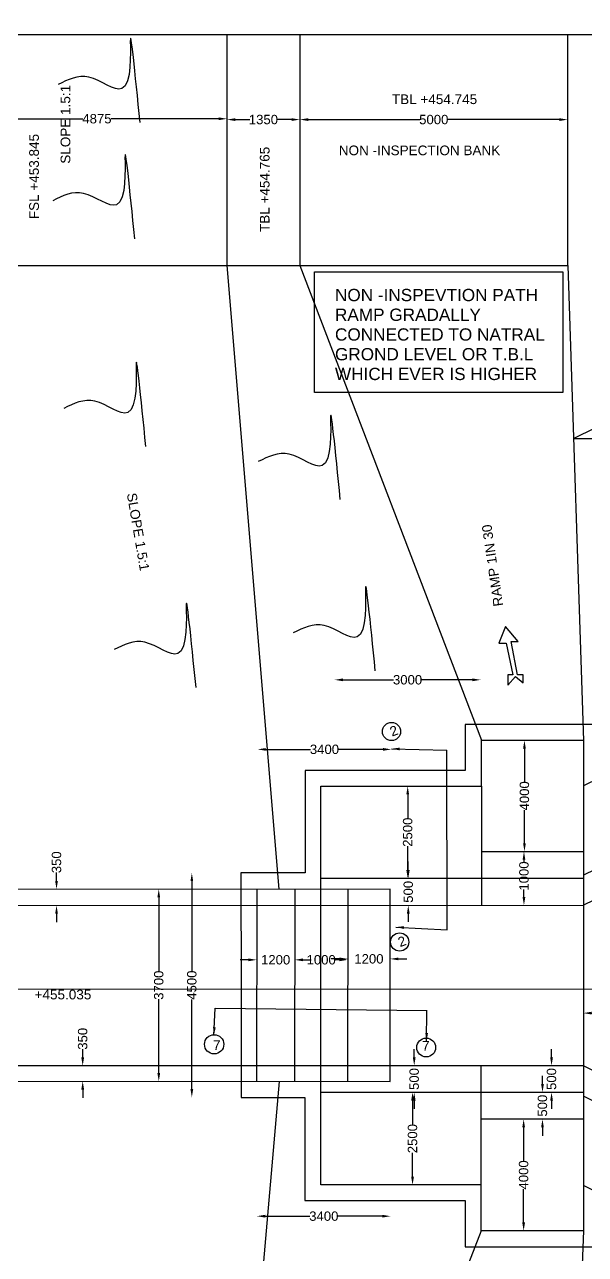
# Model space of a CAD drawing. Header units: millimetres. Extents: x 2131494 to 2227724, y 45602859 to 45663843.
# Drawn here: x 2181295 to 2191437, y 45618483 to 45640742 of the extents above; entities that cross this region are included whole.
import ezdxf

# ---------------------------------------------------------------- set-up
doc = ezdxf.new("R2010")
doc.units = ezdxf.units.MM
doc.header["$MEASUREMENT"] = 0
doc.header["$PDMODE"] = 32
doc.header["$PDSIZE"] = 300
doc.layers.add('DIMENSIONS', color=7, linetype='Continuous')
doc.layers.add('DRAWING', color=2, linetype='Continuous')
doc.styles.get("Standard").update_dxf_attribs({"font": 'arial.ttf', "height": 170})
doc.dimstyles.get("Standard").update_dxf_attribs({"dimtxt": 150, "dimasz": 150, "dimexe": 0.18, "dimexo": 0.0625, "dimgap": 0.09, "dimtad": 0, "dimdec": 0, "dimzin": 0, "dimdsep": 46, "dimtxsty": 'Standard', "dimcen": 0.09, "dimse1": 1, "dimse2": 1, "dimadec": 0, "dimazin": 0, "dimtfac": 1, "dimtdec": 0, "dimtofl": 0, "dimtmove": 0, "dimatfit": 3, "dimfxl": 1, "dimtolj": 1, "dimtzin": 0, "dimarcsym": 0})

# ---------------------------------------------------------------- blocks, each defined once
blk = doc.blocks.new('*D98')
at = {"layer": 'Defpoints', "color": 0, "transparency": 16777216}
for p in [(2186274, 45639023), (2186274, 45639023), (2191117, 45639023)]:
    blk.add_point(p, dxfattribs=at)
at = {"layer": 'DIMENSIONS', "color": 0, "lineweight": -2, "transparency": 16777216}
for p, q in [((2186424, 45639023), (2188442, 45639023)), ((2190967, 45639023), (2188949, 45639023))]:
    blk.add_line(p, q, dxfattribs=at)
at = {"layer": 'DIMENSIONS', "color": 0, "transparency": 16777216}
for points in [[(2186424, 45639048), (2186424, 45638998), (2186274, 45639023)], [(2190967, 45639048), (2190967, 45638998), (2191117, 45639023)]]:
    blk.add_solid(points, dxfattribs=at)
at = {"layer": 'DIMENSIONS', "color": 0, "transparency": 16777216, "insert": (2188695, 45639023), "char_height": 170, "attachment_point": 5}
blk.add_mtext('\\A1;5000', dxfattribs=at)
blk = doc.blocks.new('*D99')
at = {"layer": 'Defpoints', "color": 0, "transparency": 16777216}
for p in [(2184955, 45639023), (2184955, 45639023), (2186274, 45639023)]:
    blk.add_point(p, dxfattribs=at)
at = {"layer": 'DIMENSIONS', "color": 0, "lineweight": -2, "transparency": 16777216}
for p, q in [((2185105, 45639023), (2185369, 45639023)), ((2186124, 45639023), (2185860, 45639023))]:
    blk.add_line(p, q, dxfattribs=at)
at = {"layer": 'DIMENSIONS', "color": 0, "transparency": 16777216}
for points in [[(2185105, 45639048), (2185105, 45638998), (2184955, 45639023)], [(2186124, 45639048), (2186124, 45638998), (2186274, 45639023)]]:
    blk.add_solid(points, dxfattribs=at)
at = {"layer": 'DIMENSIONS', "color": 0, "transparency": 16777216, "insert": (2185614, 45639023), "char_height": 170, "attachment_point": 5}
blk.add_mtext('\\A1;1350', dxfattribs=at)
blk = doc.blocks.new('*D100')
at = {"layer": 'Defpoints', "color": 0, "transparency": 16777216}
for p in [(2180252, 45639088), (2180252, 45639038), (2184955, 45639023)]:
    blk.add_point(p, dxfattribs=at)
at = {"layer": 'DIMENSIONS', "color": 0, "lineweight": -2, "transparency": 16777216}
for p, q in [((2180402, 45639038), (2182345, 45639038)), ((2184805, 45639038), (2182861, 45639038))]:
    blk.add_line(p, q, dxfattribs=at)
at = {"layer": 'DIMENSIONS', "color": 0, "transparency": 16777216}
for points in [[(2180402, 45639063), (2180402, 45639013), (2180252, 45639038)], [(2184805, 45639063), (2184805, 45639013), (2184955, 45639038)]]:
    blk.add_solid(points, dxfattribs=at)
at = {"layer": 'DIMENSIONS', "color": 0, "transparency": 16777216, "insert": (2182603, 45639038), "char_height": 170, "attachment_point": 5}
blk.add_mtext('\\A1;4875', dxfattribs=at)
blk = doc.blocks.new('*D157')
at = {"layer": 'Defpoints', "color": 0, "transparency": 16777216}
for p in [(2191400, 45622860), (2197668, 45622851), (2197668, 45622851)]:
    blk.add_point(p, dxfattribs=at)
at = {"layer": 'DIMENSIONS', "color": 0, "lineweight": -2, "transparency": 16777216}
for p, q in [((2191550, 45622851), (2194280, 45622851)), ((2197518, 45622851), (2194788, 45622851))]:
    blk.add_line(p, q, dxfattribs=at)
at = {"layer": 'DIMENSIONS', "color": 0, "transparency": 16777216}
for points in [[(2191550, 45622876), (2191550, 45622826), (2191400, 45622851)], [(2197518, 45622876), (2197518, 45622826), (2197668, 45622851)]]:
    blk.add_solid(points, dxfattribs=at)
at = {"layer": 'DIMENSIONS', "color": 0, "transparency": 16777216, "insert": (2194534, 45622851), "char_height": 170, "attachment_point": 5}
blk.add_mtext('\\A1;6500', dxfattribs=at)
blk = doc.blocks.new('*D158')
at = {"layer": 'Defpoints', "color": 0, "transparency": 16777216}
for p in [(2190678, 45621899), (2190825, 45621899), (2190678, 45621417)]:
    blk.add_point(p, dxfattribs=at)
at = {"layer": 'DIMENSIONS', "color": 0, "lineweight": -2, "transparency": 16777216}
for p, q in [((2190825, 45622049), (2190825, 45622199)), ((2190825, 45621267), (2190825, 45621117))]:
    blk.add_line(p, q, dxfattribs=at)
at = {"layer": 'DIMENSIONS', "color": 0, "transparency": 16777216}
for points in [[(2190800, 45622049), (2190850, 45622049), (2190825, 45621899)], [(2190800, 45621267), (2190850, 45621267), (2190825, 45621417)]]:
    blk.add_solid(points, dxfattribs=at)
at = {"layer": 'DIMENSIONS', "color": 0, "transparency": 16777216, "insert": (2190825, 45621658), "char_height": 170, "attachment_point": 5, "rotation": 90}
blk.add_mtext('\\A1;500', dxfattribs=at)
blk = doc.blocks.new('*D159')
at = {"layer": 'Defpoints', "color": 0, "transparency": 16777216}
for p in [(2190678, 45621417), (2190661, 45620932), (2190678, 45620932)]:
    blk.add_point(p, dxfattribs=at)
at = {"layer": 'DIMENSIONS', "color": 0, "lineweight": -2, "transparency": 16777216}
for p, q in [((2190661, 45621567), (2190661, 45621717)), ((2190661, 45620782), (2190661, 45620632))]:
    blk.add_line(p, q, dxfattribs=at)
at = {"layer": 'DIMENSIONS', "color": 0, "transparency": 16777216}
for points in [[(2190636, 45621567), (2190686, 45621567), (2190661, 45621417)], [(2190636, 45620782), (2190686, 45620782), (2190661, 45620932)]]:
    blk.add_solid(points, dxfattribs=at)
at = {"layer": 'DIMENSIONS', "color": 0, "transparency": 16777216, "insert": (2190661, 45621175), "char_height": 170, "attachment_point": 5, "rotation": 90}
blk.add_mtext('\\A1;500', dxfattribs=at)
blk = doc.blocks.new('*D160')
at = {"layer": 'Defpoints', "color": 0, "transparency": 16777216}
for p in [(2190297, 45620932), (2190297, 45618911), (2190320, 45618911)]:
    blk.add_point(p, dxfattribs=at)
at = {"layer": 'DIMENSIONS', "color": 0, "lineweight": -2, "transparency": 16777216}
for p, q in [((2190320, 45620782), (2190320, 45620179)), ((2190320, 45619061), (2190320, 45619665))]:
    blk.add_line(p, q, dxfattribs=at)
at = {"layer": 'DIMENSIONS', "color": 0, "transparency": 16777216}
for points in [[(2190295, 45620782), (2190345, 45620782), (2190320, 45620932)], [(2190295, 45619061), (2190345, 45619061), (2190320, 45618911)]]:
    blk.add_solid(points, dxfattribs=at)
at = {"layer": 'DIMENSIONS', "color": 0, "transparency": 16777216, "insert": (2190320, 45619922), "char_height": 170, "attachment_point": 5, "rotation": 90}
blk.add_mtext('\\A1;4000', dxfattribs=at)
blk = doc.blocks.new('*D162')
at = {"layer": 'Defpoints', "color": 0, "transparency": 16777216}
for p in [(2185497, 45619175), (2185497, 45619109), (2187914, 45619109)]:
    blk.add_point(p, dxfattribs=at)
at = {"layer": 'DIMENSIONS', "color": 0, "lineweight": -2, "transparency": 16777216}
for p, q in [((2185647, 45619175), (2186452, 45619175)), ((2187764, 45619175), (2186959, 45619175))]:
    blk.add_line(p, q, dxfattribs=at)
at = {"layer": 'DIMENSIONS', "color": 0, "transparency": 16777216}
for points in [[(2185647, 45619200), (2185647, 45619150), (2185497, 45619175)], [(2187764, 45619200), (2187764, 45619150), (2187914, 45619175)]]:
    blk.add_solid(points, dxfattribs=at)
at = {"layer": 'DIMENSIONS', "color": 0, "transparency": 16777216, "insert": (2186706, 45619175), "char_height": 170, "attachment_point": 5}
blk.add_mtext('\\A1;3400', dxfattribs=at)
blk = doc.blocks.new('*D163')
at = {"layer": 'Defpoints', "color": 0, "transparency": 16777216}
for p in [(2189551, 45621417), (2188311, 45619740), (2189551, 45619740)]:
    blk.add_point(p, dxfattribs=at)
at = {"layer": 'DIMENSIONS', "color": 0, "lineweight": -2, "transparency": 16777216}
for p, q in [((2188311, 45621267), (2188311, 45620834)), ((2188311, 45619890), (2188311, 45620323))]:
    blk.add_line(p, q, dxfattribs=at)
at = {"layer": 'DIMENSIONS', "color": 0, "transparency": 16777216}
for points in [[(2188286, 45621267), (2188336, 45621267), (2188311, 45621417)], [(2188286, 45619890), (2188336, 45619890), (2188311, 45619740)]]:
    blk.add_solid(points, dxfattribs=at)
at = {"layer": 'DIMENSIONS', "color": 0, "transparency": 16777216, "insert": (2188311, 45620579), "char_height": 170, "attachment_point": 5, "rotation": 90}
blk.add_mtext('\\A1;2500', dxfattribs=at)
blk = doc.blocks.new('*D164')
at = {"layer": 'Defpoints', "color": 0, "transparency": 16777216}
for p in [(2189551, 45621899), (2188341, 45621417), (2189551, 45621417)]:
    blk.add_point(p, dxfattribs=at)
at = {"layer": 'DIMENSIONS', "color": 0, "lineweight": -2, "transparency": 16777216}
for p, q in [((2188341, 45622049), (2188341, 45622199)), ((2188341, 45621267), (2188341, 45621117))]:
    blk.add_line(p, q, dxfattribs=at)
at = {"layer": 'DIMENSIONS', "color": 0, "transparency": 16777216}
for points in [[(2188316, 45622049), (2188366, 45622049), (2188341, 45621899)], [(2188316, 45621267), (2188366, 45621267), (2188341, 45621417)]]:
    blk.add_solid(points, dxfattribs=at)
at = {"layer": 'DIMENSIONS', "color": 0, "transparency": 16777216, "insert": (2188341, 45621658), "char_height": 170, "attachment_point": 5, "rotation": 90}
blk.add_mtext('\\A1;500', dxfattribs=at)
blk = doc.blocks.new('*D165')
at = {"layer": 'Defpoints', "color": 0, "transparency": 16777216}
for p in [(2182284, 45621898), (2182345, 45621898), (2182284, 45621618)]:
    blk.add_point(p, dxfattribs=at)
at = {"layer": 'DIMENSIONS', "color": 0, "lineweight": -2, "transparency": 16777216}
for p, q in [((2182345, 45622048), (2182345, 45622198)), ((2182345, 45621468), (2182345, 45621318))]:
    blk.add_line(p, q, dxfattribs=at)
at = {"layer": 'DIMENSIONS', "color": 0, "transparency": 16777216}
for points in [[(2182320, 45622048), (2182370, 45622048), (2182345, 45621898)], [(2182320, 45621468), (2182370, 45621468), (2182345, 45621618)]]:
    blk.add_solid(points, dxfattribs=at)
at = {"layer": 'DIMENSIONS', "color": 0, "transparency": 16777216, "insert": (2182345, 45622386), "char_height": 170, "attachment_point": 5, "rotation": 90}
blk.add_mtext('\\A1;350', dxfattribs=at)
blk = doc.blocks.new('*D166')
at = {"layer": 'Defpoints', "color": 0, "transparency": 16777216}
for p in [(2183666, 45625095), (2183664, 45621617), (2183721, 45621617)]:
    blk.add_point(p, dxfattribs=at)
at = {"layer": 'DIMENSIONS', "color": 0, "lineweight": -2, "transparency": 16777216}
for p, q in [((2183721, 45624945), (2183721, 45623609)), ((2183721, 45621767), (2183721, 45623102))]:
    blk.add_line(p, q, dxfattribs=at)
at = {"layer": 'DIMENSIONS', "color": 0, "transparency": 16777216}
for points in [[(2183696, 45624945), (2183746, 45624945), (2183721, 45625095)], [(2183696, 45621767), (2183746, 45621767), (2183721, 45621617)]]:
    blk.add_solid(points, dxfattribs=at)
at = {"layer": 'DIMENSIONS', "color": 0, "transparency": 16777216, "insert": (2183721, 45623356), "char_height": 170, "attachment_point": 5, "rotation": 90}
blk.add_mtext('\\A1;3700', dxfattribs=at)
blk = doc.blocks.new('*D167')
at = {"layer": 'Defpoints', "color": 0, "transparency": 16777216}
for p in [(2184319, 45625389), (2185207, 45625389), (2185210, 45621326)]:
    blk.add_point(p, dxfattribs=at)
at = {"layer": 'DIMENSIONS', "color": 0, "lineweight": -2, "transparency": 16777216}
for p, q in [((2184319, 45625239), (2184319, 45623614)), ((2184319, 45621476), (2184319, 45623100))]:
    blk.add_line(p, q, dxfattribs=at)
at = {"layer": 'DIMENSIONS', "color": 0, "transparency": 16777216}
for points in [[(2184294, 45625239), (2184344, 45625239), (2184319, 45625389)], [(2184294, 45621476), (2184344, 45621476), (2184319, 45621326)]]:
    blk.add_solid(points, dxfattribs=at)
at = {"layer": 'DIMENSIONS', "color": 0, "transparency": 16777216, "insert": (2184319, 45623357), "char_height": 170, "attachment_point": 5, "rotation": 90}
blk.add_mtext('\\A1;4500', dxfattribs=at)
blk = doc.blocks.new('*D168')
at = {"layer": 'Defpoints', "color": 0, "transparency": 16777216}
for p in [(2181872, 45625094), (2182290, 45625094), (2182290, 45624798)]:
    blk.add_point(p, dxfattribs=at)
at = {"layer": 'DIMENSIONS', "color": 0, "lineweight": -2, "transparency": 16777216}
for p, q in [((2181872, 45625244), (2181872, 45625394)), ((2181872, 45624648), (2181872, 45624498))]:
    blk.add_line(p, q, dxfattribs=at)
at = {"layer": 'DIMENSIONS', "color": 0, "transparency": 16777216}
for points in [[(2181847, 45625244), (2181897, 45625244), (2181872, 45625094)], [(2181847, 45624648), (2181897, 45624648), (2181872, 45624798)]]:
    blk.add_solid(points, dxfattribs=at)
at = {"layer": 'DIMENSIONS', "color": 0, "transparency": 16777216, "insert": (2181872, 45625581), "char_height": 170, "attachment_point": 5, "rotation": 90}
blk.add_mtext('\\A1;350', dxfattribs=at)
blk = doc.blocks.new('*D169')
at = {"layer": 'Defpoints', "color": 0, "transparency": 16777216}
for p in [(2185492, 45623815), (2185492, 45622929), (2186179, 45622929)]:
    blk.add_point(p, dxfattribs=at)
at = {"layer": 'DIMENSIONS', "color": 0, "lineweight": -2, "transparency": 16777216}
for p, q in [((2185342, 45623815), (2185192, 45623815)), ((2186329, 45623815), (2186479, 45623815))]:
    blk.add_line(p, q, dxfattribs=at)
at = {"layer": 'DIMENSIONS', "color": 0, "transparency": 16777216}
for points in [[(2185342, 45623840), (2185342, 45623790), (2185492, 45623815)], [(2186329, 45623840), (2186329, 45623790), (2186179, 45623815)]]:
    blk.add_solid(points, dxfattribs=at)
at = {"layer": 'DIMENSIONS', "color": 0, "transparency": 16777216, "insert": (2185835, 45623815), "char_height": 170, "attachment_point": 5}
blk.add_mtext('\\A1;1200', dxfattribs=at)
blk = doc.blocks.new('*D170')
at = {"layer": 'Defpoints', "color": 0, "transparency": 16777216}
for p in [(2187138, 45623815), (2186179, 45623286), (2187138, 45623285)]:
    blk.add_point(p, dxfattribs=at)
at = {"layer": 'DIMENSIONS', "color": 0, "lineweight": -2, "transparency": 16777216}
for p, q in [((2186329, 45623815), (2186413, 45623815)), ((2186988, 45623815), (2186904, 45623815))]:
    blk.add_line(p, q, dxfattribs=at)
at = {"layer": 'DIMENSIONS', "color": 0, "transparency": 16777216}
for points in [[(2186329, 45623840), (2186329, 45623790), (2186179, 45623815)], [(2186988, 45623840), (2186988, 45623790), (2187138, 45623815)]]:
    blk.add_solid(points, dxfattribs=at)
at = {"layer": 'DIMENSIONS', "color": 0, "transparency": 16777216, "insert": (2186658, 45623815), "char_height": 170, "attachment_point": 5}
blk.add_mtext('\\A1;1000', dxfattribs=at)
blk = doc.blocks.new('*D171')
at = {"layer": 'Defpoints', "color": 0, "transparency": 16777216}
for p in [(2187906, 45623832), (2187138, 45623285), (2187906, 45623285)]:
    blk.add_point(p, dxfattribs=at)
at = {"layer": 'DIMENSIONS', "color": 0, "lineweight": -2, "transparency": 16777216}
for p, q in [((2186988, 45623832), (2186838, 45623832)), ((2188056, 45623832), (2188206, 45623832))]:
    blk.add_line(p, q, dxfattribs=at)
at = {"layer": 'DIMENSIONS', "color": 0, "transparency": 16777216}
for points in [[(2186988, 45623857), (2186988, 45623807), (2187138, 45623832)], [(2188056, 45623857), (2188056, 45623807), (2187906, 45623832)]]:
    blk.add_solid(points, dxfattribs=at)
at = {"layer": 'DIMENSIONS', "color": 0, "transparency": 16777216, "insert": (2187522, 45623832), "char_height": 170, "attachment_point": 5}
blk.add_mtext('\\A1;1200', dxfattribs=at)
blk = doc.blocks.new('*D172')
at = {"layer": 'Defpoints', "color": 0, "transparency": 16777216}
for p in [(2191400, 45625776), (2190326, 45624802), (2191401, 45624802)]:
    blk.add_point(p, dxfattribs=at)
at = {"layer": 'DIMENSIONS', "color": 0, "lineweight": -2, "transparency": 16777216}
for p, q in [((2190326, 45625626), (2190326, 45625578)), ((2190326, 45624952), (2190326, 45625087))]:
    blk.add_line(p, q, dxfattribs=at)
at = {"layer": 'DIMENSIONS', "color": 0, "transparency": 16777216}
for points in [[(2190301, 45625626), (2190351, 45625626), (2190326, 45625776)], [(2190301, 45624952), (2190351, 45624952), (2190326, 45624802)]]:
    blk.add_solid(points, dxfattribs=at)
at = {"layer": 'DIMENSIONS', "color": 0, "transparency": 16777216, "insert": (2190326, 45625332), "char_height": 170, "attachment_point": 5, "rotation": 90}
blk.add_mtext('\\A1;1000', dxfattribs=at)
blk = doc.blocks.new('*D173')
at = {"layer": 'Defpoints', "color": 0, "transparency": 16777216}
for p in [(2190335, 45627789), (2191400, 45627789), (2191400, 45625776)]:
    blk.add_point(p, dxfattribs=at)
at = {"layer": 'DIMENSIONS', "color": 0, "lineweight": -2, "transparency": 16777216}
for p, q in [((2190335, 45627639), (2190335, 45627040)), ((2190335, 45625926), (2190335, 45626526))]:
    blk.add_line(p, q, dxfattribs=at)
at = {"layer": 'DIMENSIONS', "color": 0, "transparency": 16777216}
for points in [[(2190310, 45627639), (2190360, 45627639), (2190335, 45627789)], [(2190310, 45625926), (2190360, 45625926), (2190335, 45625776)]]:
    blk.add_solid(points, dxfattribs=at)
at = {"layer": 'DIMENSIONS', "color": 0, "transparency": 16777216, "insert": (2190335, 45626783), "char_height": 170, "attachment_point": 5, "rotation": 90}
blk.add_mtext('\\A1;4000', dxfattribs=at)
blk = doc.blocks.new('*D174')
at = {"layer": 'Defpoints', "color": 0, "transparency": 16777216}
for p in [(2188223, 45626958), (2188223, 45625292), (2188224, 45625292)]:
    blk.add_point(p, dxfattribs=at)
at = {"layer": 'DIMENSIONS', "color": 0, "lineweight": -2, "transparency": 16777216}
for p, q in [((2188223, 45626808), (2188223, 45626380)), ((2188223, 45625442), (2188223, 45625870))]:
    blk.add_line(p, q, dxfattribs=at)
at = {"layer": 'DIMENSIONS', "color": 0, "transparency": 16777216}
for points in [[(2188198, 45626808), (2188248, 45626808), (2188223, 45626958)], [(2188198, 45625442), (2188248, 45625442), (2188223, 45625292)]]:
    blk.add_solid(points, dxfattribs=at)
at = {"layer": 'DIMENSIONS', "color": 0, "transparency": 16777216, "insert": (2188223, 45626125), "char_height": 170, "attachment_point": 5, "rotation": 90}
blk.add_mtext('\\A1;2500', dxfattribs=at)
blk = doc.blocks.new('*D175')
at = {"layer": 'Defpoints', "color": 0, "transparency": 16777216}
for p in [(2188224, 45625292), (2188224, 45624800), (2188234, 45624800)]:
    blk.add_point(p, dxfattribs=at)
at = {"layer": 'DIMENSIONS', "color": 0, "lineweight": -2, "transparency": 16777216}
for p, q in [((2188234, 45625442), (2188234, 45625592)), ((2188234, 45624650), (2188234, 45624500))]:
    blk.add_line(p, q, dxfattribs=at)
at = {"layer": 'DIMENSIONS', "color": 0, "transparency": 16777216}
for points in [[(2188209, 45625442), (2188259, 45625442), (2188234, 45625292)], [(2188209, 45624650), (2188259, 45624650), (2188234, 45624800)]]:
    blk.add_solid(points, dxfattribs=at)
at = {"layer": 'DIMENSIONS', "color": 0, "transparency": 16777216, "insert": (2188234, 45625046), "char_height": 170, "attachment_point": 5, "rotation": 90}
blk.add_mtext('\\A1;500', dxfattribs=at)
blk = doc.blocks.new('*D176')
at = {"layer": 'Defpoints', "color": 0, "transparency": 16777216}
for p in [(2185507, 45627624), (2185507, 45627609), (2187929, 45627635)]:
    blk.add_point(p, dxfattribs=at)
at = {"layer": 'DIMENSIONS', "color": 0, "lineweight": -2, "transparency": 16777216}
for p, q in [((2185657, 45627624), (2186465, 45627624)), ((2187779, 45627624), (2186972, 45627624))]:
    blk.add_line(p, q, dxfattribs=at)
at = {"layer": 'DIMENSIONS', "color": 0, "transparency": 16777216}
for points in [[(2185657, 45627649), (2185657, 45627599), (2185507, 45627624)], [(2187779, 45627649), (2187779, 45627599), (2187929, 45627624)]]:
    blk.add_solid(points, dxfattribs=at)
at = {"layer": 'DIMENSIONS', "color": 0, "transparency": 16777216, "insert": (2186718, 45627624), "char_height": 170, "attachment_point": 5}
blk.add_mtext('\\A1;3400', dxfattribs=at)
blk = doc.blocks.new('*D177')
at = {"layer": 'Defpoints', "color": 0, "transparency": 16777216}
for p in [(2186901, 45628883), (2186901, 45628883), (2189541, 45628809)]:
    blk.add_point(p, dxfattribs=at)
at = {"layer": 'DIMENSIONS', "color": 0, "lineweight": -2, "transparency": 16777216}
for p, q in [((2187051, 45628883), (2187967, 45628883)), ((2189391, 45628883), (2188475, 45628883))]:
    blk.add_line(p, q, dxfattribs=at)
at = {"layer": 'DIMENSIONS', "color": 0, "transparency": 16777216}
for points in [[(2187051, 45628908), (2187051, 45628858), (2186901, 45628883)], [(2189391, 45628908), (2189391, 45628858), (2189541, 45628883)]]:
    blk.add_solid(points, dxfattribs=at)
at = {"layer": 'DIMENSIONS', "color": 0, "transparency": 16777216, "insert": (2188221, 45628883), "char_height": 170, "attachment_point": 5}
blk.add_mtext('\\A1;3000', dxfattribs=at)

msp = doc.modelspace()

# ---------------------------------------------------------------- linework, layer by layer
at = {"layer": 'DIMENSIONS', "color": 0}
for points in [[(2155595.7, 45636382.4), (2191117.1, 45636382.4), (2191117.1, 45640560.2)], [(2184954.7, 45640560.2), (2184954.7, 45636382.4), (2185891.1, 45625095.7)], [(2186273.9, 45640560.2), (2186273.9, 45636382.4), (2189556, 45627789.5)], [(2191220.1, 45633251.3), (2195748.4, 45635481.4), (2195748.4, 45640560.2)], [(2191117.1, 45636382.4), (2191400.2, 45627775.9), (2191400.2, 45618910.9), (2191063.5, 45610303.1), (2191063.5, 45605991.5)], [(2191671.3, 45619291.9), (2195433.1, 45617424.5), (2195433.1, 45614502.4), (2197954.9, 45614502.4), (2197954.9, 45618959.3), (2191674.8, 45622082.4), (2191674.8, 45624617.6), (2197969.1, 45627679.6), (2197969.1, 45632167), (2195457, 45632167), (2195457, 45629273.1), (2191671.7, 45627406.7), (2191671.7, 45628074.8), (2189265.2, 45628074.8), (2189265.2, 45627243.4), (2186370.5, 45627243.4), (2186370.5, 45625388.8), (2185206.6, 45625388.8), (2185210.4, 45623286.3)], [(2197190.2, 45631871.4), (2197190.2, 45628158.6), (2191400.2, 45625346.2)], [(2190123.3, 45628972.1), (2190032.1, 45628972.1), (2190032.1, 45628785.6), (2190173, 45628940.9), (2190308.9, 45628827.9), (2190308.9, 45628972.1), (2190206.3, 45628972.1), (2190096.1, 45629576.7), (2190219, 45629576.7), (2189991.6, 45629846.9), (2189873.6, 45629547.3), (2190001.9, 45629547.3), (2190123.3, 45628972.1)], [(2186653.7, 45621898.6), (2186653.7, 45626958.4), (2189556, 45626958.4), (2189556, 45627789.5), (2191400.2, 45627789.5)], [(2189556, 45626958.4), (2189556.8, 45624800.8)], [(2189556.4, 45625775.8), (2191400.2, 45625775.8)], [(2186653.7, 45625291.3), (2189556.6, 45625292.5)], [(2189556.6, 45625292.5), (2191400.2, 45625292.5)], [(2187906.1, 45625096.7), (2170925.6, 45625088.3)], [(2185493, 45625095.5), (2185490.9, 45621616.1)], [(2186180.3, 45625095.9), (2186178.2, 45621615.7)], [(2187138.8, 45625096.4), (2187136.7, 45621615.1)], [(2187906.1, 45621614.6), (2187906.1, 45625096.7)], [(2170909, 45624793.5), (2191400.2, 45624801.5)], [(2136051.8, 45623306.6), (2208782.8, 45623276.5)], [(2185210.4, 45623286.3), (2185210.4, 45621325.5), (2186363.4, 45621325.5), (2186363.4, 45619461.3), (2189261.6, 45619461.3), (2189261.6, 45618617.9), (2191671.3, 45618617.9), (2191671.3, 45619291.9)], [(2197661.8, 45618778.5), (2191400.2, 45621898.9), (2171014.8, 45621897.7)], [(2189550.9, 45619739.8), (2186653.9, 45619739.8), (2186653.7, 45621898.6)], [(2189551, 45618910.9), (2189550.8, 45621898.8)], [(2170983.5, 45621624.7), (2187906.1, 45621614.6)], [(2185900, 45621615.8), (2184916, 45610314.3), (2184916, 45605991.5)], [(2186653.8, 45621417.2), (2191400.2, 45621417.2)], [(2197175, 45614796.5), (2197175, 45618478.4), (2191400.2, 45621344.5)], [(2191400.2, 45620932.4), (2189550.9, 45620932.2)], [(2195714.8, 45614796.5), (2195714.8, 45617589.8), (2191400.2, 45619727.6)], [(2191400.2, 45618910.9), (2189551, 45618910.9), (2186218.1, 45610309.5), (2186218.1, 45605991.5)]]:
    msp.add_lwpolyline(points, dxfattribs=at)
msp.add_lwpolyline([(2186537.5, 45636269.2), (2191028.6, 45636269.2), (2191028.6, 45634080.8), (2186537.5, 45634080.8)], close=True, dxfattribs=at)
for points in [[(2195748.4, 45635481.4), (2202374.5, 45635481.4, -0.7488702), (2202374.5, 45627839.9), (2197668.1, 45627839.9), (2191400.2, 45624801.5)], [(2191220.1, 45633251.3), (2202488.9, 45633251.3, -1), (2202488.9, 45631275.6), (2197680.5, 45631275.6), (2197680.5, 45631871.4), (2195739, 45631871.4), (2195739, 45629085.3), (2191400.2, 45626963.3)]]:
    msp.add_lwpolyline(points, format="xyb", dxfattribs=at)
for centre, radius in [((2187930.7, 45627947.4), 164.8), ((2188077.1, 45624137), 164.8), ((2184722.4, 45622286), 174.6), ((2188558.5, 45622228.6), 170.6)]:
    msp.add_circle(centre, radius, dxfattribs=at)
for points in [[(2183383, 45638968.5), (2183206.7, 45640433.8), (2183055.8, 45639584), (2182458.6, 45639790), (2181900, 45639656.9)], [(2183286.4, 45636865.9), (2183110.2, 45638331.3), (2182959.2, 45637481.4), (2182362, 45637687.5), (2181803.5, 45637554.4)], [(2183487.8, 45633106), (2183311.6, 45634571.3), (2183160.7, 45633721.5), (2182563.5, 45633927.5), (2182004.9, 45633794.4)], [(2187004.6, 45632145.3), (2186828.4, 45633610.6), (2186677.4, 45632760.8), (2186080.2, 45632966.8), (2185521.7, 45632833.7)], [(2187636.5, 45629043.6), (2187460.3, 45630508.9), (2187309.3, 45629659.1), (2186712.1, 45629865.1), (2186153.6, 45629732.1)], [(2184394.5, 45628741.6), (2184218.3, 45630207), (2184067.3, 45629357.1), (2183470.1, 45629563.2), (2182911.6, 45629430.1)]]:
    msp.add_spline(points, degree=3, dxfattribs=at)
at = {"layer": 'DRAWING', "color": 0}
msp.add_lwpolyline([(2132776.2, 45640560.2), (2210742.5, 45640560.2), (2210742.5, 45605991.5), (2132776.2, 45605991.5)], close=True, dxfattribs=at)

# ---------------------------------------------------------------- texts
at = {"layer": 'DIMENSIONS', "color": 0}
for s, rotation, p in [('SLOPE 1.5:1', 90, (2182120.8, 45638224.5)), ('FSL +453.845', 90, (2181552.5, 45637220.8)), ('TBL +454.765', 90, (2185724.3, 45636988.6)), ('SLOPE 1.5:1', 279.68355, (2183142.9, 45632250.1)), ('RAMP 1IN 30', 98.32369, (2189951.5, 45630225.5)), ('2', 20, (2187938.9, 45627853.9)), ('2', 20, (2188085.4, 45624043.4))]:
    msp.add_text(s, height=175, rotation=rotation, dxfattribs=at).set_placement(p)
for s, height, p in [('TBL +454.745', 175, (2187937.7, 45639303.9)), (' NON -INSPECTION BANK', 175, (2186909.3, 45638378.4)), ('NON -INSPEVTION PATH  ', 222.242, (2186907.8, 45635736.7)), ('RAMP GRADALLY ', 222.242, (2186907.8, 45635379.7)), ('CONNECTED TO NATRAL ', 222.242, (2186907.8, 45635022.7)), ('GROND LEVEL OR T.B.L ', 222.242, (2186907.8, 45634665.7)), ('WHICH EVER IS HIGHER', 222.242, (2186907.8, 45634308.7)), ('+455.035', 175, (2181475.1, 45623099.1)), ('7', 175, (2184702.3, 45622183.7)), ('7', 175, (2188483.2, 45622170.6))]:
    msp.add_text(s, height=height, dxfattribs=at).set_placement(p)

# ---------------------------------------------------------------- dimensions: what is measured, and where the dimension line sits
for base, p1, p2, text, picture, middle in [((2180251.6, 45639038.3), (2184954.7, 45639023.1), (2180251.6, 45639088.1), '4875', '*D100', (2182603.1, 45639038.3)), ((2184954.7, 45639023.1), (2186273.9, 45639023.1), (2184954.7, 45639023.1), '1350', '*D99', (2185614.3, 45639023.1)), ((2186273.9, 45639023.1), (2191117.1, 45639023.1), (2186273.9, 45639023.1), '5000', '*D98', (2188695.5, 45639023.1)), ((2186901.4, 45628882.6), (2189540.6, 45628808.9), (2186901.4, 45628882.6), '3000', '*D177', (2188221, 45628882.6)), ((2185507.2, 45627623.8), (2187929.4, 45627635.2), (2185507.2, 45627609.4), '3400', '*D176', (2186718.3, 45627623.8)), ((2185491.7, 45623815.1), (2186179, 45622928.7), (2185491.7, 45622929.1), '1200', '*D169', (2185835.4, 45623815.1)), ((2187137.7, 45623815.1), (2186179.2, 45623285.9), (2187137.7, 45623285.3), '1000', '*D170', (2186658.5, 45623815.1)), ((2187906.1, 45623832.2), (2187137.7, 45623285.3), (2187906.1, 45623285.3), '1200', '*D171', (2187521.9, 45623832.2)), ((2197667.9, 45622850.6), (2191400.2, 45622860), (2197667.9, 45622850.6), '6500', '*D157', (2194534.1, 45622850.6)), ((2185497.1, 45619174.7), (2187914.3, 45619108.8), (2185497.1, 45619108.8), '3400', '*D162', (2186705.7, 45619174.7))]:
    dim = msp.add_linear_dim(base=base, p1=p1, p2=p2, text=text, dimstyle='Standard', override={"dimtxt": 175}, dxfattribs=at)
    dim.commit()
    dim.dimension.update_dxf_attribs({"geometry": picture, "text_midpoint": middle})
for base, p1, p2, text, picture, middle in [((2190335.2, 45627789.5), (2191400.2, 45625775.8), (2191399.7, 45627789.5), '4000', '*D173', (2190335.2, 45626782.6)), ((2188222.9, 45625291.9), (2188222.9, 45626958.4), (2188223.6, 45625291.9), '2500', '*D174', (2188222.9, 45626125.2)), ((2181871.9, 45625094), (2182289.8, 45624798), (2182289.7, 45625094), '350', '*D168', (2181871.9, 45625581.5)), ((2188234.4, 45624800.3), (2188223.6, 45625291.9), (2188223.8, 45624800.3), '500', '*D175', (2188234.4, 45625046.1)), ((2184318.7, 45625388.8), (2185210.4, 45621325.5), (2185206.6, 45625388.8), '4500', '*D167', (2184318.7, 45623357.2)), ((2183720.6, 45621617.2), (2183665.6, 45625094.6), (2183663.5, 45621617.2), '3700', '*D166', (2183720.6, 45623355.9)), ((2182345.3, 45621898.4), (2182284, 45621618), (2182284, 45621898.4), '350', '*D165', (2182345.3, 45622385.9)), ((2188341.1, 45621417.2), (2189550.8, 45621898.8), (2189550.8, 45621417.2), '500', '*D164', (2188341.1, 45621658)), ((2190825.1, 45621898.9), (2190677.6, 45621417.2), (2190677.5, 45621898.9), '500', '*D158', (2190825.1, 45621658)), ((2190660.6, 45620932.3), (2190677.6, 45621417.2), (2190677.6, 45620932.3), '500', '*D159', (2190660.6, 45621174.7)), ((2188311.5, 45619739.8), (2189550.8, 45621417.2), (2189550.8, 45619739.8), '2500', '*D163', (2188311.5, 45620578.5)), ((2190320.3, 45618910.9), (2190297.5, 45620932.3), (2190297.5, 45618910.9), '4000', '*D160', (2190320.3, 45619921.6))]:
    dim = msp.add_linear_dim(base=base, p1=p1, p2=p2, angle=90, text=text, dimstyle='Standard', override={"dimtxt": 175}, dxfattribs=at)
    dim.commit()
    dim.dimension.update_dxf_attribs({"geometry": picture, "text_midpoint": middle})
dim = msp.add_linear_dim(base=(2190325.5, 45624801.5), p1=(2191400.2, 45625775.8), p2=(2191400.6, 45624801.5), angle=90, text='1000', dimstyle='Standard', override={"dimtxt": 175}, dxfattribs=at)
dim.commit()
dim.dimension.update_dxf_attribs({"geometry": '*D172', "text_midpoint": (2190325.5, 45625332.3), "dimtype": 160})

# ---------------------------------------------------------------- leaders
for points in [[(2187929.4, 45627635.2), (2188932.7, 45627609.2)], [(2188006.4, 45624407.4), (2188939.9, 45624356.8), (2188932.7, 45627609.2)], [(2184719.3, 45622446.4), (2184743.9, 45622937.7), (2188572.9, 45622896.8)], [(2188564.7, 45622340), (2188570.7, 45622896.8)]]:
    msp.add_leader(points, dimstyle='Standard', override={"dimtxt": 175}, dxfattribs=at)

doc.saveas('drawing.dxf')
